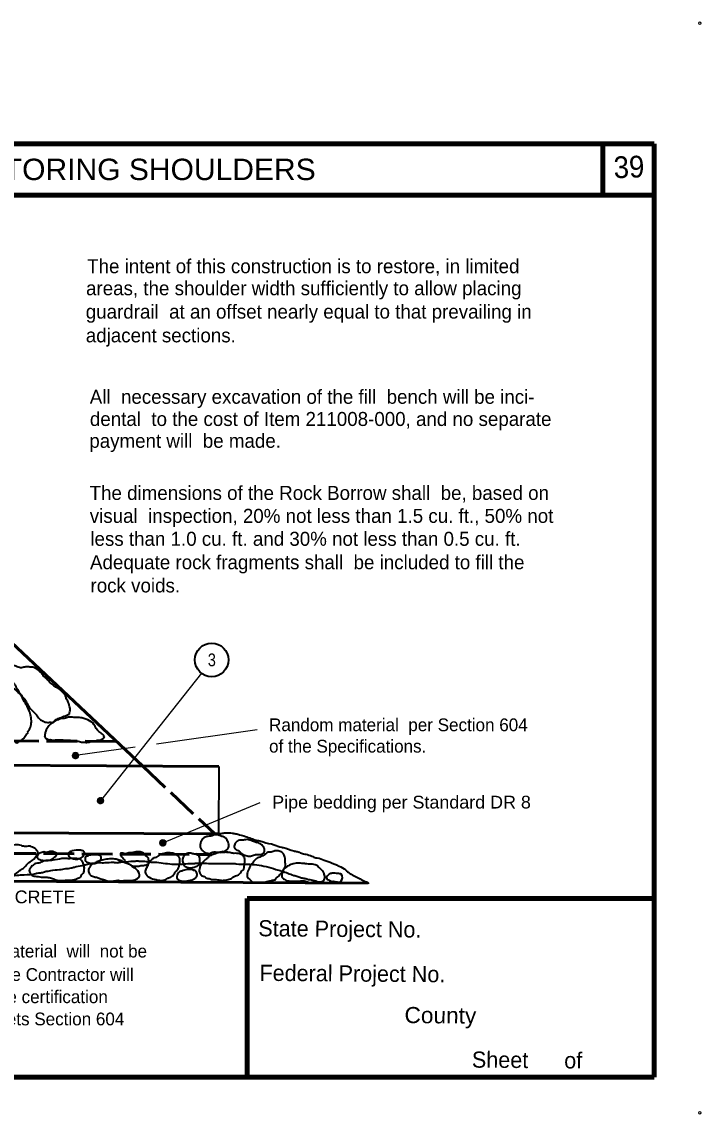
# Model space of a CAD drawing. Extents: x -8731 to 3798, y -62841 to -56618.
# Drawn here: x 3054 to 3798, y -62841 to -61645 of the extents above; entities that cross this region are included whole.
import ezdxf
from ezdxf.enums import TextEntityAlignment as Align

# ---------------------------------------------------------------- set-up
doc = ezdxf.new("R2010")
doc.units = 0
doc.header["$LTSCALE"] = 5.6
doc.header["$PDMODE"] = 32
doc.header["$PDSIZE"] = 2.8
doc.linetypes.add('LONG_DASHED', pattern=[7.5, 6, -1.5])
doc.layers.add('1', color=7, linetype='Continuous', lineweight=13)
doc.layers.add('3', color=7, linetype='Continuous', lineweight=40)

msp = doc.modelspace()

# ---------------------------------------------------------------- linework, layer by layer
at = {"layer": '1', "lineweight": 100}
for p, q in [((3746.22, -61778.8), (2253.98, -61778.8)), ((3689.98, -61778.8), (3689.98, -61835.06)), ((3746.22, -61778.8), (3746.22, -62800.24)), ((3746.22, -61835.06), (2253.98, -61835.06)), ((3300.5, -62604.56), (3746.22, -62604.56)), ((3300.5, -62604.56), (3300.5, -62800.24)), ((3746.22, -62800.24), (3106.08, -62800.24))]:
    msp.add_line(p, q, dxfattribs=at)
at = {"layer": '1'}
for p, q in [((3113.4, -62451.64), (3109.2, -62447.44)), ((3113.86, -62451.64), (3109.34, -62447)), ((3114, -62451.36), (3109.5, -62446.84)), ((3114.46, -62451.2), (3109.66, -62446.56)), ((3114.74, -62451.04), (3109.8, -62446.1)), ((3115.06, -62450.9), (3110.1, -62445.96)), ((3115.34, -62450.76), (3110.26, -62445.64)), ((3115.5, -62450.3), (3110.54, -62445.36)), ((3115.8, -62450.16), (3110.7, -62445.2)), ((3115.94, -62449.84), (3111.14, -62445.04)), ((3115.94, -62449.4), (3111.46, -62444.76)), ((3116.1, -62448.96), (3111.74, -62444.76)), ((3116.26, -62448.64), (3112.2, -62444.76)), ((3116.26, -62448.36), (3112.5, -62444.6)), ((3116.26, -62447.9), (3113.1, -62444.76)), ((3116.26, -62447.44), (3113.54, -62444.76)), ((3116.1, -62447), (3114, -62444.76)), ((3113.1, -62451.64), (3109.2, -62447.9)), ((3112.66, -62451.64), (3109.2, -62448.2)), ((3112.2, -62451.64), (3109.2, -62448.64)), ((3111.6, -62451.5), (3109.34, -62449.4)), ((3142.06, -62500.4), (3137.1, -62495.44)), ((3142.34, -62500.24), (3137.4, -62495.3)), ((3142.66, -62500.1), (3137.54, -62495)), ((3142.8, -62499.64), (3137.86, -62494.7)), ((3143.1, -62499.5), (3138, -62494.56)), ((3143.26, -62499.2), (3138.46, -62494.4)), ((3143.26, -62498.76), (3138.74, -62494.1)), ((3143.4, -62498.3), (3139.06, -62494.1)), ((3143.54, -62498), (3139.5, -62494.1)), ((3143.54, -62497.7), (3139.8, -62493.96)), ((3143.54, -62497.24), (3140.4, -62494.1)), ((3143.54, -62496.8), (3140.86, -62494.1)), ((3143.4, -62496.36), (3141.3, -62494.1)), ((3140.7, -62501), (3136.5, -62496.8)), ((3140.4, -62501), (3136.5, -62497.24)), ((3139.94, -62501), (3136.5, -62497.56)), ((3139.5, -62501), (3136.5, -62498)), ((3141.14, -62501), (3136.66, -62496.36)), ((3138.9, -62500.84), (3136.66, -62498.76)), ((3141.3, -62500.7), (3136.8, -62496.2)), ((3141.74, -62500.56), (3136.94, -62495.9)), ((3208.94, -62547.2), (3204.74, -62543)), ((3209.4, -62547.2), (3204.9, -62542.56)), ((3209.54, -62546.9), (3205.06, -62542.4)), ((3210, -62546.76), (3205.2, -62542.1)), ((3210.3, -62546.6), (3205.34, -62541.64)), ((3210.6, -62546.44), (3205.66, -62541.5)), ((3210.9, -62546.3), (3205.8, -62541.2)), ((3211.06, -62545.84), (3206.1, -62540.9)), ((3211.34, -62545.7), (3206.26, -62540.76)), ((3211.5, -62545.4), (3206.7, -62540.6)), ((3211.5, -62544.96), (3207, -62540.3)), ((3211.66, -62544.5), (3207.3, -62540.3)), ((3211.8, -62544.2), (3207.74, -62540.3)), ((3211.8, -62543.9), (3208.06, -62540.16)), ((3211.8, -62543.44), (3208.66, -62540.3)), ((3211.8, -62543), (3209.1, -62540.3)), ((3211.66, -62542.56), (3209.54, -62540.3)), ((3208.66, -62547.2), (3204.74, -62543.44)), ((3208.2, -62547.2), (3204.74, -62543.76)), ((3207.74, -62547.2), (3204.74, -62544.2)), ((3207.14, -62547.04), (3204.9, -62544.96))]:
    msp.add_line(p, q, dxfattribs=at)
at = {"layer": '1', "lineweight": 100}
msp.add_lwpolyline([(2253.98, -61782.3), (2253.98, -62800.24), (3744.74, -62800.24)], dxfattribs=at)
at = {"layer": '1'}
for centre in [(3112.8, -62448.2), (3140.1, -62497.55), (3208.35, -62543.75)]:
    msp.add_circle(centre, 3.52, dxfattribs=at)
for p in [(3796.14, -61646.6), (3796.14, -62839.2)]:
    msp.add_point(p, dxfattribs=at)
at = {"layer": '3', "lineweight": 53}
for p, q in [((2735.54, -62035.24), (3186.46, -62459.9)), ((2902.5, -62457.96), (3269.54, -62460.04)), ((2902.06, -62531.9), (3269.1, -62534)), ((2709.46, -62583.8), (3432.46, -62587.84))]:
    msp.add_line(p, q, dxfattribs=at)
at = {"layer": '3', "lineweight": 25}
for p, q in [((3250.5, -62357.9), (3140.1, -62497.56)), ((3311.54, -62419.84), (3201.46, -62435.6)), ((3177.9, -62438.9), (3112.8, -62448.2)), ((3208.34, -62543.76), (3314.86, -62499.36))]:
    msp.add_line(p, q, dxfattribs=at)
at = {"layer": '3', "linetype": 'LONG_DASHED', "lineweight": 53}
for p, q in [((2661.14, -62430.04), (3157.66, -62432.76)), ((3186.46, -62459.9), (3265.06, -62534)), ((2699.7, -62553.36), (3261.9, -62556.5))]:
    msp.add_line(p, q, dxfattribs=at)
at = {"layer": '3'}
for p, q in [((3269.54, -62460.04), (3269.1, -62534)), ((3192.9, -62565.96), (3192.3, -62565.8))]:
    msp.add_line(p, q, dxfattribs=at)
msp.add_circle((3261.82, -62343.5), 18.41, dxfattribs=at)
for points in [[(3106.06, -62403.04), (3106.2, -62401.24), (3106.94, -62398.84), (3106.06, -62394.36), (3104.26, -62388.5), (3103.06, -62386.56), (3101.7, -62382.8), (3100.06, -62380.4), (3093.74, -62374.56), (3089.1, -62371.7), (3087.14, -62369.9), (3085.06, -62368.56), (3081.9, -62364.8), (3077.86, -62361.2), (3075.6, -62358.04), (3074.1, -62356.84), (3072.6, -62355.2), (3070.2, -62353.4), (3066.14, -62351.44), (3063.6, -62351.3), (3061.66, -62351.16), (3060.14, -62351), (3056.26, -62351.6), (3051.3, -62351.9), (3046.34, -62349.96), (3043.06, -62349.64), (3041.4, -62350.1), (3039.74, -62353.4), (3039.6, -62355.04), (3040.06, -62358.04), (3040.8, -62360.3), (3041.1, -62362.1), (3042, -62364.04), (3045.46, -62369.6), (3046.66, -62371.1), (3048, -62374.1), (3049.66, -62375.9), (3050.86, -62378.44), (3053.7, -62382.2), (3055.06, -62384.44), (3056.54, -62385.64), (3059.26, -62390), (3062.1, -62395.1), (3068.26, -62401.84), (3071.54, -62405.76), (3072.9, -62407.7), (3076.2, -62410.1), (3080.7, -62411.76), (3085.8, -62411.76), (3088.66, -62411.44), (3089.4, -62410.56), (3093.9, -62407.7), (3106.2, -62402.76)], [(3061.06, -62423), (3060.74, -62422.56), (3061.94, -62420.44), (3062.86, -62418.5), (3064.34, -62412.8), (3064.2, -62407.56), (3063.9, -62405.3), (3062.1, -62399.3), (3058.8, -62392.56), (3055.2, -62385.96), (3054.46, -62384.16), (3050.1, -62379.2), (3046.8, -62376.04), (3043.8, -62374.4), (3038.54, -62372.44), (3036.46, -62371.4), (3033.74, -62370.2), (3026.26, -62366.6), (3021.74, -62364.8), (3019.66, -62364.2), (3015.6, -62361.5), (3011.54, -62360.76), (3000.46, -62360.6), (2998.5, -62360.3), (2990.26, -62360.9), (2980.06, -62360.9), (2977.8, -62361.2), (2974.8, -62363.16), (2971.8, -62367.64), (2970.74, -62371.4), (2970.14, -62373.8), (2969.1, -62377.7), (2968.8, -62380.24), (2967.9, -62384), (2966.54, -62388.36), (2965.66, -62390.44), (2964.9, -62394.36), (2964.9, -62396.3), (2965.5, -62398.56), (2967.14, -62402.16), (2968.34, -62403.8), (2969.4, -62405.9), (2974.8, -62412.8), (2979.14, -62416.7), (2983.66, -62419.24), (2988.74, -62422.56), (2990.7, -62423.16), (2993.7, -62425.1), (2995.66, -62426), (2998.06, -62428.1), (3000.14, -62429.44), (3002.86, -62431.1), (3004.5, -62431.4), (3006.14, -62431.4), (3008.54, -62431.4), (3012.14, -62432.3), (3017.86, -62431.4), (3022.94, -62430.96), (3027, -62432.16), (3031.8, -62433.8), (3035.26, -62433.2), (3040.06, -62432.6), (3043.34, -62433.2), (3046.66, -62432.6), (3047.54, -62433.96), (3051.9, -62432.16), (3054.46, -62430.64), (3056.26, -62429.16), (3059.26, -62424.8), (3060.9, -62423.3), (3061.06, -62423.16)], [(3144, -62426.44), (3140.4, -62423.3), (3138.14, -62421.8), (3136.66, -62420.44), (3131.54, -62412.5), (3129.9, -62411.16), (3121.94, -62407.56), (3119.7, -62406.96), (3114.6, -62406.5), (3111, -62406.5), (3107.54, -62406.04), (3105, -62406.2), (3103.06, -62406.96), (3097.66, -62407.7), (3092.26, -62409.5), (3090.14, -62410.56), (3088.5, -62411.9), (3087, -62412.64), (3082.8, -62416.84), (3080.1, -62421.2), (3079.2, -62424.8), (3078.9, -62427.5)], [(3079.06, -62426.3), (3079.2, -62427.8), (3081.3, -62429.9), (3081.9, -62429.9), (3082.8, -62430.64), (3085.8, -62430.8), (3086.4, -62431.1), (3090.9, -62431.1), (3102.14, -62431.24), (3108.14, -62432), (3108.74, -62432.3), (3111, -62432.44), (3117, -62432.9), (3119.4, -62433.5), (3123.74, -62433.64), (3125.1, -62433.96), (3125.4, -62433.64), (3127.94, -62433.5), (3128.4, -62433.2), (3132, -62432.76), (3137.86, -62431.24), (3138.6, -62431.24), (3141.14, -62430.64), (3141.9, -62430.04), (3142.66, -62429.9), (3142.66, -62429.6), (3143.54, -62429.44), (3143.54, -62429.16), (3144, -62428.7), (3144.3, -62427.96), (3144, -62427.5), (3143.86, -62426.3), (3142.66, -62425.84)], [(3271.5, -62554.1), (3274.8, -62553.04), (3278.26, -62551.4), (3279.46, -62550.36), (3280.2, -62548.84), (3280.2, -62544.5), (3279.14, -62541.8), (3278.1, -62539.84), (3276.3, -62537.76), (3273, -62536.7), (3266.7, -62534.9), (3261, -62536.24), (3257.4, -62536.56), (3253.94, -62537.76), (3250.94, -62540.6), (3249.9, -62542.7), (3249.14, -62545.7), (3249.14, -62547.2), (3249.3, -62548.4), (3250.06, -62549.9), (3250.8, -62551.24), (3254.26, -62554.1), (3256.5, -62554.84), (3260.4, -62555), (3261.6, -62554.4), (3265.66, -62553.64), (3267.46, -62553.8), (3272.4, -62553.36), (3273.9, -62552.76)], [(3269.1, -62534), (3273.3, -62533.1), (3277.8, -62532.64), (3284.1, -62532.96), (3288.3, -62533.7), (3292.34, -62534.76), (3304.94, -62538.8), (3310.5, -62540.76), (3315.74, -62541.8), (3318.14, -62542.7), (3330.14, -62545.7), (3338.4, -62548.56), (3340.06, -62548.84), (3351.74, -62552.6), (3353.4, -62552.9), (3357.6, -62553.96), (3360, -62555), (3364.94, -62556.2), (3371.54, -62558.3), (3375.9, -62559.96), (3377.4, -62560.1), (3384.9, -62562.5), (3393.74, -62565.8), (3397.5, -62567.44), (3401.26, -62569.1), (3408.3, -62573.3), (3410.54, -62575.24), (3421.34, -62581.56), (3432.46, -62587.24), (3433.94, -62588)], [(3311.7, -62543.6), (3309, -62542.7), (3305.1, -62541.2), (3298.8, -62540.3), (3296.54, -62540.76), (3292.2, -62540.76), (3287.54, -62544.04), (3286.5, -62548.24), (3287.1, -62550.04), (3291.9, -62552.9), (3294.3, -62555.3), (3296.7, -62556.64), (3299.26, -62557.4), (3304.2, -62558.3), (3308.86, -62556.8), (3310.34, -62556.5), (3314.26, -62556.5), (3318.46, -62555.16), (3319.66, -62552.16), (3318.74, -62548.7), (3315.74, -62545.24), (3314.26, -62544.36), (3311.54, -62543.3), (3306, -62541.96)], [(3053.54, -62546.44), (3050.4, -62546), (3043.06, -62546.16), (3038.54, -62546.76), (3036.74, -62547.5), (3034.2, -62547.96), (3031.66, -62548.84), (3027.46, -62551.1), (3025.8, -62552.6), (3021.46, -62560.56), (3017.26, -62564.3), (3011.26, -62567.6), (3008.4, -62573.3), (3007.8, -62575.24), (3007.94, -62579.44), (3009.14, -62583.36), (3011.1, -62584.84), (3015, -62585), (3017.1, -62584.7), (3021, -62584.4), (3027.3, -62583.5), (3032.86, -62582.16), (3041.1, -62580.64), (3048.46, -62576.6), (3051.46, -62574.04), (3053.54, -62572.84), (3057, -62570.3), (3061.66, -62565.36), (3063.14, -62564.44), (3070.2, -62557.4), (3071.4, -62553.64), (3069.14, -62550.5), (3066.3, -62548.7), (3064.66, -62547.96), (3061.94, -62547.2), (3059.54, -62547.8), (3057.9, -62547.8), (3053.7, -62547.04)], [(3082.94, -62553.04), (3082.66, -62553.8), (3078, -62553.64), (3075.74, -62554.1), (3072.14, -62555.9), (3071.1, -62557.4), (3070.8, -62559.04), (3071.26, -62560.56), (3072.74, -62561.6), (3074.4, -62562.36), (3076.66, -62562.8), (3081.14, -62563.1), (3084.14, -62562.64), (3086.7, -62561.44), (3090.3, -62558.9), (3092.1, -62555), (3090.3, -62554.1), (3087, -62553.2), (3085.5, -62553.2), (3082.2, -62553.96)], [(3109.2, -62553.04), (3107.4, -62553.2), (3105.74, -62554.1), (3105, -62556.5), (3105.6, -62558.6), (3109.34, -62560.7), (3114, -62561.44), (3115.5, -62561.3), (3120.14, -62559.2), (3121.66, -62557.7), (3122.54, -62556.04), (3122.54, -62554.24), (3121.34, -62552.76), (3118.2, -62551.84), (3108.9, -62552.44)], [(3185.54, -62554.56), (3180.74, -62553.36), (3180.14, -62553.36), (3174.6, -62554.56), (3170.1, -62555), (3167.54, -62555.76), (3165.46, -62555.44), (3162.14, -62555.3), (3162.14, -62556.8), (3165.3, -62561), (3166.34, -62562.96), (3169.5, -62565.96), (3172.5, -62567.3), (3174, -62568.5), (3179.26, -62569.24), (3183, -62568.96), (3185.26, -62568.36), (3187.34, -62568.36), (3190.8, -62567.44), (3192.6, -62566.1), (3193.06, -62563.56), (3192.74, -62562.04), (3192.46, -62560.56), (3190.8, -62558.76), (3185.7, -62554.24), (3181.5, -62553.5)], [(3216.46, -62554.56), (3212.7, -62554.7), (3210.9, -62555), (3205.06, -62556.96), (3200.54, -62559.64), (3198.46, -62560.24), (3195.9, -62562.36), (3193.94, -62564.44), (3192.46, -62566.84), (3190.34, -62571.36), (3189, -62575.84), (3189.74, -62577.8), (3190.94, -62579.6), (3193.2, -62581.4), (3200.86, -62583.96), (3202.8, -62584.4), (3210.46, -62584.1), (3212.7, -62583.04), (3214.66, -62581.84), (3216.9, -62581.1), (3220.94, -62577.5), (3222, -62575.84), (3223.5, -62574.36), (3224.7, -62572.7), (3226.06, -62569.56), (3226.8, -62565.8), (3227.1, -62562.64), (3226.06, -62559.2), (3224.26, -62557.56), (3222.14, -62556.04), (3220.06, -62555.3), (3216.3, -62554.84)], [(3245.7, -62555.44), (3244.8, -62556.2), (3242.7, -62555.9), (3241.2, -62555.76), (3240, -62555.3), (3235.94, -62555.16), (3232.8, -62556.8), (3230.7, -62559.36), (3229.94, -62563.84), (3230.4, -62566.1), (3231.14, -62567.9), (3232.94, -62569.4), (3235.2, -62570.6), (3236.7, -62570.9), (3244.5, -62569.56), (3247.06, -62568.36), (3248.54, -62566.7), (3248.86, -62564.6), (3248.7, -62560.56), (3248.1, -62558.3), (3246.9, -62556.64), (3244.5, -62556.36)], [(3279.3, -62553.8), (3278.4, -62553.8), (3277.8, -62553.96), (3271.8, -62554.1), (3265.94, -62555.6), (3260.86, -62557.4), (3258.9, -62558.44), (3256.8, -62560.7), (3255.14, -62561.76), (3253.66, -62563.4), (3252, -62564.76), (3249.9, -62567.76), (3248.7, -62570.9), (3248.1, -62573.76), (3248.4, -62575.84), (3249, -62577.36), (3251.54, -62579.76), (3253.66, -62580.64), (3255.46, -62581.84), (3257.7, -62582.6), (3259.2, -62582.76), (3260.7, -62583.5), (3262.5, -62583.96), (3265.2, -62583.8), (3270.9, -62584.56), (3275.86, -62584.56), (3281.1, -62583.5), (3283.5, -62582.6), (3286.34, -62580.36), (3287.86, -62579.9), (3293.4, -62576.44), (3294.46, -62574.64), (3296.26, -62573.16), (3297.6, -62567.76), (3298.2, -62561.9), (3297.14, -62558.9), (3294.9, -62556.8), (3287.4, -62555.16), (3284.86, -62555.16), (3282.74, -62554.56), (3278.1, -62554.1)], [(3320.86, -62555.76), (3318.74, -62557.24), (3314.54, -62559.2), (3312, -62560.1), (3307.66, -62564.16), (3301.5, -62574.64), (3300.74, -62577.36), (3300.46, -62579.44), (3301.34, -62581.7), (3303.14, -62583.36), (3305.1, -62585.44), (3307.06, -62586.8), (3312.14, -62587.56), (3318.14, -62587.24), (3322.06, -62585.9), (3325.5, -62585.44), (3329.1, -62584.4), (3331.06, -62584.1), (3332.86, -62581.84), (3335.26, -62580.2), (3336.46, -62578.24), (3338.26, -62576.44), (3340.66, -62572.7), (3342.14, -62569.84), (3342.6, -62567.16), (3342.3, -62565.64), (3342.3, -62560.7), (3341.54, -62558.3), (3340.34, -62555.76), (3337.94, -62553.64), (3335.7, -62552.76), (3333.46, -62552.3), (3331.94, -62552.3), (3330.14, -62552.9), (3325.94, -62553.96), (3323.54, -62553.96), (3319.94, -62556.64)], [(3020.54, -62580.8), (3022.06, -62580.96), (3038.26, -62580.36), (3048.6, -62579.16), (3056.7, -62578.56), (3069.3, -62577.2), (3070.8, -62576.76), (3074.26, -62576.44), (3078.9, -62575.4), (3080.54, -62574.8), (3082.8, -62574.5), (3085.8, -62573.9), (3095.1, -62573), (3102.3, -62571.8), (3108, -62571.2), (3111.46, -62570.16), (3120.14, -62568.36), (3122.1, -62567.76), (3124.5, -62567.44), (3130.66, -62566.1), (3138.6, -62565.36), (3145.06, -62565.36), (3154.06, -62564.9), (3155.54, -62565.04), (3157.2, -62565.36), (3163.94, -62564.6), (3168.6, -62564.44)], [(3097.66, -62560.84), (3088.06, -62562.8), (3085.2, -62563.1), (3081.6, -62563.1), (3077.4, -62563.84), (3072.46, -62565.8), (3069.46, -62566.4), (3065.26, -62568.8), (3063.3, -62570.9), (3062.1, -62573.9), (3062.7, -62576.16), (3063.74, -62577.64), (3065.4, -62579.3), (3069.9, -62580.36), (3077.1, -62581.4), (3079.5, -62581.24), (3084, -62581.7), (3086.4, -62582.3), (3088.5, -62583.2), (3094.06, -62584.84), (3096.9, -62585), (3103.34, -62584.4), (3107.54, -62584.4), (3111.74, -62583.8), (3114.46, -62582.76), (3118.06, -62580.96), (3119.54, -62578.4), (3121.2, -62577.04), (3122.1, -62574.5), (3122.4, -62572.24), (3121.94, -62568.2), (3120.14, -62564), (3118.34, -62562.04), (3114.9, -62561), (3110.54, -62560.7), (3106.2, -62561), (3100.94, -62560.84), (3098.86, -62560.84), (3096.6, -62561.16)], [(3127.5, -62558), (3125.7, -62558.16), (3124.06, -62559.04), (3123.3, -62561.44), (3123.9, -62563.56), (3127.66, -62565.64), (3132.3, -62566.4), (3133.8, -62566.24), (3138.46, -62564.16), (3139.94, -62562.64), (3140.86, -62561), (3140.86, -62559.2), (3139.66, -62557.7), (3136.5, -62556.8), (3127.2, -62557.4)], [(3163.34, -62563.24), (3162.6, -62563.7), (3163.94, -62564.16), (3161.86, -62563.1), (3154.2, -62561.3), (3150, -62561.3), (3143.26, -62562.36), (3140.4, -62562.96), (3136.2, -62564.6), (3134.4, -62565.64), (3132, -62566.56), (3130.34, -62567.6), (3128.86, -62569.4), (3126.9, -62572.84), (3127.66, -62577.04), (3128.7, -62578.84), (3130.34, -62579.9), (3134.4, -62581.1), (3136.66, -62581.56), (3140.4, -62582.9), (3143.54, -62583.64), (3147.3, -62585.16), (3156.9, -62585), (3159.3, -62584.7), (3164.26, -62585.3), (3165.74, -62585), (3168.14, -62585), (3175.94, -62584.4), (3181.94, -62581.7), (3182.86, -62578.56), (3181.94, -62576), (3176.86, -62570.9), (3174.74, -62569.7), (3173.26, -62568.2), (3170.86, -62567), (3166.8, -62565.5), (3163.06, -62564.16), (3160.94, -62563.7), (3159.14, -62562.96)], [(3168.6, -62564.44), (3177.9, -62563.56), (3182.54, -62563.56), (3190.06, -62564), (3196.94, -62564.9), (3199.2, -62564.9), (3208.8, -62565.8), (3227.7, -62567), (3235.66, -62566.4), (3242.26, -62566.24), (3243.74, -62566.1), (3251.86, -62565.96), (3260.26, -62566.24), (3281.1, -62566.24), (3286.34, -62566.24), (3288.6, -62566.56), (3300.74, -62567), (3311.26, -62567.76), (3321.6, -62569.7), (3331.94, -62572.7), (3345.14, -62576.76), (3351.74, -62579.3), (3356.26, -62580.5), (3360, -62581.84), (3363.9, -62582.6), (3367.66, -62583.64), (3370.66, -62584.24), (3384, -62587.84)], [(3363.9, -62566.4), (3357.3, -62565.96), (3351.14, -62566.56), (3345.74, -62568.8), (3344.1, -62569.84), (3340.06, -62573.6), (3338.7, -62577.96), (3338.86, -62581.56), (3340.34, -62582.9), (3342.14, -62584.1), (3344.7, -62585.16), (3346.66, -62585.44), (3363, -62585.44), (3364.5, -62585.6), (3366.74, -62586.5), (3371.54, -62586.8), (3373.2, -62586.36), (3375, -62586.04), (3376.5, -62586.36), (3378, -62586.2), (3380.54, -62586.5), (3382.5, -62586.04), (3384.9, -62584.1), (3385.5, -62582.16), (3385.66, -62580.04), (3385.06, -62577.96), (3383.7, -62575.24), (3381, -62571.96), (3379.5, -62570.6), (3375.14, -62567.76), (3372, -62567.16), (3367.8, -62566.84), (3364.34, -62566.56), (3363.9, -62566.56)], [(3243.14, -62574.64), (3242.1, -62573.6), (3240.3, -62573), (3235.06, -62573), (3229.2, -62574.5), (3225.9, -62576), (3223.8, -62580.36), (3223.66, -62581.84), (3224.86, -62583.96), (3226.8, -62585), (3229.8, -62585.6), (3236.86, -62585), (3243.46, -62582.76), (3244.94, -62581.4), (3245.86, -62578.1), (3245.26, -62575.84), (3242.1, -62573.6), (3240.74, -62573.3)], [(3399.9, -62577.36), (3393.74, -62576.9), (3390.46, -62578.1), (3388.94, -62579.3), (3387.46, -62581.1), (3387.9, -62582.76), (3391.66, -62585.3), (3393.14, -62585.9), (3394.94, -62585.76), (3398.26, -62586.2), (3399.74, -62586.64), (3401.7, -62586.8), (3403.2, -62586.04), (3403.66, -62578.1), (3399.6, -62577.36)]]:
    msp.add_spline(points, degree=3, dxfattribs=at)

# ---------------------------------------------------------------- texts
at = {"layer": '1'}
for s, height, rotation, width, p in [('39', 23.78, 2.121, 0.95, (3702.18, -61816.44)), ('County', 17.66, 359.537, 1.05, (3472.78, -62740.92))]:
    msp.add_text(s, height=height, rotation=rotation, dxfattribs=dict(at, width=width)).set_placement(p)
for s, p in [('State Project No.', (3312.78, -62645.92)), ('Federal Project No.', (3314.02, -62694.68)), ('Sheet      of', (3546.52, -62789.68))]:
    msp.add_text(s, height=17.66, rotation=359.537, dxfattribs=at).set_placement(p)
at = {"layer": '3'}
for s, height, width, p in [('EXTENDING PIPE & RESTORING SHOULDERS', 23.4, 1.05, (3013.25, -61818.36)), ('3', 13.95, 0.85, (3261.97, -62350.4))]:
    msp.add_text(s, height=height, dxfattribs=dict(at, width=width)).set_placement(p, align=Align.CENTER)
for s, height, p in [('The intent of this construction is to restore, in limited', 15.34, (3125.48, -61920.28)), ('areas, the shoulder width sufficiently to allow placing', 15.34, (3124.28, -61944.38)), ('guardrail  at an offset nearly equal to that prevailing in', 15.34, (3123.98, -61969.96)), ('adjacent sections.', 15.34, (3124.02, -61995.96)), ('All  necessary excavation of the fill  bench will be inci-', 15.34, (3128.34, -62063.2)), ('dental  to the cost of Item 211008-000, and no separate ', 15.34, (3128.5, -62087.48)), ('payment will  be made.', 15.34, (3127.84, -62111.36)), ('The dimensions of the Rock Borrow shall  be, based on', 15.34, (3128.18, -62168.4)), ('visual  inspection, 20% not less than 1.5 cu. ft., 50% not', 15.34, (3128.34, -62193.52)), ('less than 1.0 cu. ft. and 30% not less than 0.5 cu. ft.', 15.34, (3129, -62218.62)), ('Adequate rock fragments shall  be included to fill the ', 15.34, (3128.62, -62244.26)), ('rock voids.', 15.34, (3129.18, -62269.64)), ('Random material  per Section 604', 13.95, (3324.6, -62421.5)), ('of the Specifications.', 13.95, (3324.6, -62444.9)), ('Testing of the pipe material  will  not be', 13.95, (2867.54, -62669.16)), ('required, however; the Contractor will', 13.95, (2867.4, -62694.8)), ('be required to provide certification', 13.95, (2867.1, -62719.1)), ('that the material  meets Section 604', 13.95, (2867.54, -62743.4))]:
    msp.add_text(s, height=height, dxfattribs=at).set_placement(p)
at = {"layer": '3', "width": 1.05}
for s, p in [('Pipe bedding per Standard DR 8', (3328.06, -62506.1)), ('METAL BAND OR CONCRETE', (2837.2, -62609.8))]:
    msp.add_text(s, height=13.95, dxfattribs=at).set_placement(p)

doc.saveas('drawing.dxf')
